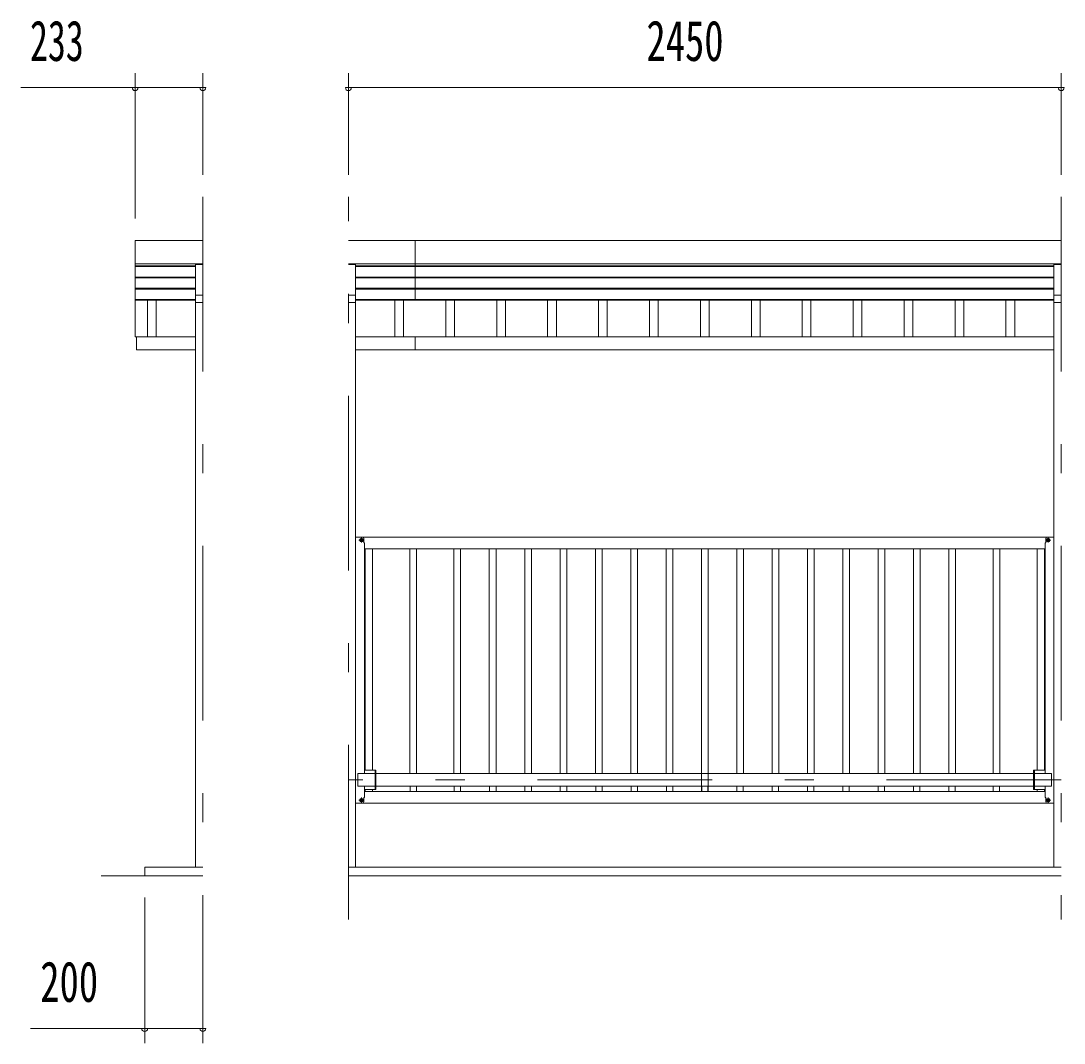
# Model space of a CAD drawing. Units: millimetres, scale not verified. Extents: x -22474 to 22484, y -10500 to 10500.
# Drawn here: x -17034 to -13448, y 1445 to 4958 of the extents above; entities that cross this region are included whole.
import ezdxf
from ezdxf.enums import TextEntityAlignment as Align

# ---------------------------------------------------------------- set-up
doc = ezdxf.new("R2010")
doc.units = ezdxf.units.MM
doc.header["$LTSCALE"] = 50
doc.linetypes.add('USER3', pattern=[24, 12, -5, 2, -5])
for name, color, linetype, lineweight in [('0-2_1-0BOLD', 7, 'Continuous', 18), ('0-3_1-2CENTER', 3, 'USER3', 18), ('0-4_1-4THIN', 4, 'Continuous', 18), ('0-5_1-5DIM', 3, 'Continuous', 18)]:
    doc.layers.add(name, color=color, linetype=linetype, lineweight=lineweight)
doc.styles.add('ＭＳ ゴシック', font='')
doc.styles.get('ＭＳ ゴシック').set_extended_font_data('MS Gothic')

msp = doc.modelspace()

# ---------------------------------------------------------------- linework, layer by layer
at = {"layer": '0-2_1-0BOLD'}
for p, q in [((-16641.19, 4203.68), (-16641.19, 3872.69)), ((-16641.19, 4203.68), (-16408.19, 4203.68)), ((-13458.19, 4203.68), (-15908.19, 4203.68)), ((-15678.19, 3997.82), (-15678.19, 4203.68)), ((-16408.19, 4122.72), (-16641.19, 4122.72)), ((-16641.19, 4116.23), (-16433.2, 4116.23)), ((-16433.2, 4113.57), (-16641.19, 4113.57)), ((-16433.2, 4122.72), (-16433.2, 2049.68)), ((-16433.2, 4120.85), (-16408.19, 4120.85)), ((-13458.19, 4122.72), (-15908.19, 4122.72)), ((-15908.19, 4120.85), (-15883.19, 4120.85)), ((-15883.19, 4122.72), (-15883.19, 2049.68)), ((-15883.19, 4116.23), (-13483.2, 4116.23)), ((-13483.2, 4113.57), (-15883.19, 4113.57)), ((-13483.19, 2049.68), (-13483.19, 4122.72)), ((-13483.19, 4120.85), (-13458.19, 4120.85)), ((-16641.19, 4077.65), (-16433.2, 4077.65)), ((-16433.2, 4074.99), (-16641.19, 4074.99)), ((-15883.19, 4077.65), (-13483.2, 4077.65)), ((-13483.2, 4074.99), (-15883.19, 4074.99)), ((-16641.19, 4039.07), (-16433.2, 4039.07)), ((-16433.2, 4036.41), (-16641.19, 4036.41)), ((-16408.19, 4015.79), (-16433.2, 4015.79)), ((-15908.19, 4015.79), (-15883.19, 4015.79)), ((-15883.19, 4039.07), (-13483.2, 4039.07)), ((-13483.2, 4036.41), (-15883.19, 4036.41)), ((-13458.19, 4015.79), (-13483.19, 4015.79)), ((-16433.2, 4000.49), (-16641.19, 4000.49)), ((-16641.19, 3997.82), (-16433.2, 3997.82)), ((-16433.2, 3990.57), (-16408.19, 3990.57)), ((-15883.19, 3990.57), (-15908.19, 3990.57)), ((-13483.2, 4000.49), (-15883.19, 4000.49)), ((-15883.19, 3997.82), (-13483.2, 3997.82)), ((-13483.19, 3990.57), (-13458.19, 3990.57)), ((-16641.19, 3872.69), (-16433.2, 3872.69)), ((-15883.19, 3872.69), (-13483.2, 3872.69)), ((-15678.19, 3872.69), (-15678.19, 3827.69)), ((-13483.2, 3827.69), (-15883.19, 3827.69)), ((-15859.79, 3183.68), (-15883.19, 3183.68)), ((-15881.19, 3183.67), (-13485.19, 3183.67)), ((-15868.19, 3176.52), (-15868.19, 3170.84)), ((-15863.23, 3179.43), (-15868.15, 3176.59)), ((-15868.15, 3170.77), (-15863.23, 3167.93)), ((-15858.23, 3176.59), (-15863.15, 3179.43)), ((-15863.15, 3167.93), (-15858.23, 3170.77)), ((-15858.19, 3170.84), (-15858.19, 3176.52)), ((-13508.19, 3176.52), (-13508.19, 3170.84)), ((-13503.23, 3179.43), (-13508.15, 3176.59)), ((-13508.15, 3170.77), (-13503.23, 3167.93)), ((-13483.19, 3183.68), (-13506.59, 3183.68)), ((-13498.23, 3176.59), (-13503.15, 3179.43)), ((-13503.15, 3167.93), (-13498.23, 3170.77)), ((-13498.19, 3170.84), (-13498.19, 3176.52)), ((-15853.19, 3143.68), (-13513.19, 3143.68)), ((-15813.2, 2382.68), (-15853.2, 2382.68)), ((-15816.4, 2316.68), (-15816.4, 2382.68)), ((-15813.2, 2371.03), (-13553.19, 2371.03)), ((-13513.19, 2382.68), (-13553.19, 2382.68)), ((-13549.99, 2382.68), (-13549.99, 2316.68)), ((-15816.4, 2328.33), (-15875.25, 2328.33)), ((-13513.19, 2309.68), (-15853.19, 2309.68)), ((-13553.19, 2328.33), (-15813.2, 2328.33)), ((-13483.19, 2269.68), (-15883.19, 2269.68)), ((-15868.19, 2282.52), (-15868.19, 2276.84)), ((-15863.23, 2285.43), (-15868.15, 2282.59)), ((-15868.15, 2276.77), (-15863.23, 2273.93)), ((-15858.23, 2282.59), (-15863.15, 2285.43)), ((-15863.15, 2273.93), (-15858.23, 2276.77)), ((-15858.19, 2276.84), (-15858.19, 2282.52)), ((-13508.19, 2282.52), (-13508.19, 2276.84)), ((-13503.23, 2285.43), (-13508.15, 2282.59)), ((-13508.15, 2276.77), (-13503.23, 2273.93)), ((-13498.23, 2282.59), (-13503.15, 2285.43)), ((-13503.15, 2273.93), (-13498.23, 2276.77)), ((-13498.19, 2276.84), (-13498.19, 2282.52)), ((-15908.19, 2049.68), (-13458.19, 2049.68)), ((-16758.19, 2019.68), (-16408.19, 2019.68)), ((-15908.19, 2019.68), (-13458.19, 2019.68))]:
    msp.add_line(p, q, dxfattribs=at)
for points in [[(-16433.2, 3827.69), (-16636.19, 3827.69), (-16636.19, 3872.69)], [(-15853.19, 2371.03), (-15853.19, 3164.68), (-15854.79, 3164.68), (-15854.79, 3178.68)], [(-13511.59, 3178.68), (-13511.59, 3164.68), (-13513.19, 3164.68), (-13513.19, 2371.03)], [(-15875.25, 2328.33), (-15875.25, 2371.03), (-15816.4, 2371.03)], [(-15853.2, 2316.68), (-15813.2, 2316.68), (-15813.2, 2382.68)], [(-13553.19, 2382.68), (-13553.19, 2316.68), (-13513.19, 2316.68)], [(-13549.99, 2371.03), (-13491.14, 2371.03), (-13491.14, 2328.33), (-13549.99, 2328.33)], [(-15854.79, 2274.68), (-15854.79, 2288.68), (-15853.19, 2288.68), (-15853.19, 2328.33)], [(-13513.19, 2328.33), (-13513.19, 2288.68), (-13511.59, 2288.68), (-13511.59, 2274.68)], [(-16408.19, 2049.68), (-16608.19, 2049.68), (-16608.19, 2019.68)]]:
    msp.add_lwpolyline(points, dxfattribs=at)
for centre, radius in [((-15863.19, 3173.68), 6.25), ((-15863.19, 3173.68), 4.9), ((-13503.19, 3173.68), 6.25), ((-13503.19, 3173.68), 4.9), ((-15863.19, 2279.68), 6.25), ((-15863.19, 2279.68), 4.9), ((-13503.19, 2279.68), 6.25), ((-13503.19, 2279.68), 4.9)]:
    msp.add_circle(centre, radius, dxfattribs=at)
for centre, radius, start, end in [((-15863.19, 3173.68), 5.75, 149.59184, 150.40814), ((-15863.19, 3173.68), 5.75, 209.59184, 210.40814), ((-15863.19, 3173.68), 5.75, 89.59184, 90.40814), ((-15863.19, 3173.68), 5.75, 269.59184, 270.40814), ((-15859.79, 3178.68), 5, 0, 90), ((-15863.19, 3173.68), 5.75, 29.59184, 30.40814), ((-15863.19, 3173.68), 5.75, 329.59184, 330.40814), ((-13506.59, 3178.68), 5, 90, 180), ((-13503.19, 3173.68), 5.75, 149.59184, 150.40814), ((-13503.19, 3173.68), 5.75, 209.59184, 210.40814), ((-13503.19, 3173.68), 5.75, 89.59184, 90.40814), ((-13503.19, 3173.68), 5.75, 269.59184, 270.40814), ((-13503.19, 3173.68), 5.75, 29.59184, 30.40814), ((-13503.19, 3173.68), 5.75, 329.59184, 330.40814), ((-15863.19, 2279.68), 5.75, 149.59184, 150.40814), ((-15863.19, 2279.68), 5.75, 209.59184, 210.40814), ((-15863.19, 2279.68), 5.75, 89.59184, 90.40814), ((-15863.19, 2279.68), 5.75, 269.59184, 270.40814), ((-15859.79, 2274.68), 5, 270, 0), ((-15863.19, 2279.68), 5.75, 29.59184, 30.40814), ((-15863.19, 2279.68), 5.75, 329.59184, 330.40814), ((-13506.59, 2274.68), 5, 180, 270), ((-13503.19, 2279.68), 5.75, 149.59184, 150.40814), ((-13503.19, 2279.68), 5.75, 209.59184, 210.40814), ((-13503.19, 2279.68), 5.75, 89.59184, 90.40814), ((-13503.19, 2279.68), 5.75, 269.59184, 270.40814), ((-13503.19, 2279.68), 5.75, 29.59184, 30.40814), ((-13503.19, 2279.68), 5.75, 329.59184, 330.40814)]:
    msp.add_arc(centre, radius, start, end, dxfattribs=at)
at = {"layer": '0-3_1-2CENTER'}
for p, q in [((-16408.19, 4353.68), (-16408.19, 1869.68)), ((-15908.19, 1869.68), (-15908.19, 4353.68)), ((-13458.19, 4353.68), (-13458.19, 1869.68)), ((-15854.44, 3173.68), (-15871.94, 3173.68)), ((-15863.19, 3164.93), (-15863.19, 3182.43)), ((-13511.94, 3173.68), (-13494.44, 3173.68)), ((-13503.19, 3182.43), (-13503.19, 3164.93)), ((-13458.19, 2349.68), (-15908.19, 2349.68)), ((-15871.94, 2279.68), (-15854.44, 2279.68)), ((-15863.19, 2288.43), (-15863.19, 2270.93)), ((-13511.94, 2279.68), (-13494.44, 2279.68)), ((-13503.19, 2270.93), (-13503.19, 2288.43))]:
    msp.add_line(p, q, dxfattribs=at)
at = {"layer": '0-4_1-4THIN'}
for p, q in [((-16598.19, 3872.69), (-16598.19, 3997.82)), ((-16568.19, 3997.82), (-16568.19, 3872.69)), ((-15748.19, 3997.82), (-15748.19, 3872.69)), ((-15718.19, 3872.69), (-15718.19, 3997.82)), ((-15573.19, 3997.82), (-15573.19, 3872.69)), ((-15543.19, 3872.69), (-15543.19, 3997.82)), ((-15398.19, 3997.82), (-15398.19, 3872.69)), ((-15368.19, 3872.69), (-15368.19, 3997.82)), ((-15223.19, 3997.82), (-15223.19, 3872.69)), ((-15193.19, 3872.69), (-15193.19, 3997.82)), ((-15048.19, 3997.82), (-15048.19, 3872.69)), ((-15018.19, 3872.69), (-15018.19, 3997.82)), ((-14873.19, 3997.82), (-14873.19, 3872.69)), ((-14843.19, 3872.69), (-14843.19, 3997.82)), ((-14698.19, 3997.82), (-14698.19, 3872.69)), ((-14668.19, 3872.69), (-14668.19, 3997.82)), ((-14523.19, 3997.82), (-14523.19, 3872.69)), ((-14493.19, 3872.69), (-14493.19, 3997.82)), ((-14348.19, 3997.82), (-14348.19, 3872.69)), ((-14318.19, 3872.69), (-14318.19, 3997.82)), ((-14173.19, 3997.82), (-14173.19, 3872.69)), ((-14143.19, 3872.69), (-14143.19, 3997.82)), ((-13998.19, 3997.82), (-13998.19, 3872.69)), ((-13968.2, 3872.69), (-13968.2, 3997.82)), ((-13823.19, 3997.82), (-13823.19, 3872.69)), ((-13793.2, 3872.69), (-13793.2, 3997.82)), ((-13648.19, 3997.82), (-13648.19, 3872.69)), ((-13618.2, 3872.69), (-13618.2, 3997.82)), ((-15850.69, 2382.68), (-15850.69, 3143.68)), ((-15825.69, 3143.68), (-15825.69, 2382.68)), ((-15696.94, 2371.03), (-15696.94, 3143.68)), ((-15673.94, 3143.68), (-15673.94, 2371.03)), ((-15545.19, 2371.03), (-15545.19, 3143.68)), ((-15522.19, 3143.68), (-15522.19, 2371.03)), ((-15423.69, 2371.03), (-15423.69, 3143.68)), ((-15400.69, 3143.68), (-15400.69, 2371.03)), ((-15302.19, 2371.03), (-15302.19, 3143.68)), ((-15279.19, 3143.68), (-15279.19, 2371.03)), ((-15180.69, 2371.03), (-15180.69, 3143.68)), ((-15157.69, 3143.68), (-15157.69, 2371.03)), ((-15059.19, 2371.03), (-15059.19, 3143.68)), ((-15036.19, 3143.68), (-15036.19, 2371.03)), ((-14937.69, 2371.03), (-14937.69, 3143.68)), ((-14914.69, 3143.68), (-14914.69, 2371.03)), ((-14816.19, 2371.03), (-14816.19, 3143.68)), ((-14793.19, 3143.68), (-14793.19, 2371.03)), ((-14694.69, 2309.68), (-14694.69, 3143.68)), ((-14671.69, 3143.68), (-14671.69, 2309.68)), ((-14573.19, 2371.03), (-14573.19, 3143.68)), ((-14550.19, 3143.68), (-14550.19, 2371.03)), ((-14451.69, 2371.03), (-14451.69, 3143.68)), ((-14428.69, 3143.68), (-14428.69, 2371.03)), ((-14330.19, 2371.03), (-14330.19, 3143.68)), ((-14307.19, 3143.68), (-14307.19, 2371.03)), ((-14208.69, 2371.03), (-14208.69, 3143.68)), ((-14185.69, 3143.68), (-14185.69, 2371.03)), ((-14087.19, 2371.03), (-14087.19, 3143.68)), ((-14064.19, 3143.68), (-14064.19, 2371.03)), ((-13965.69, 2371.03), (-13965.69, 3143.68)), ((-13942.69, 3143.68), (-13942.69, 2371.03)), ((-13844.19, 2371.03), (-13844.19, 3143.68)), ((-13821.19, 3143.68), (-13821.19, 2371.03)), ((-13692.44, 2371.03), (-13692.44, 3143.68)), ((-13669.44, 3143.68), (-13669.44, 2371.03)), ((-13540.69, 2382.68), (-13540.69, 3143.68)), ((-13515.69, 3143.68), (-13515.69, 2382.68)), ((-15850.69, 2316.68), (-15850.69, 2309.68)), ((-15825.69, 2309.68), (-15825.69, 2316.68)), ((-15695.94, 2309.68), (-15695.94, 2328.33)), ((-15673.94, 2328.33), (-15673.94, 2309.68)), ((-15544.19, 2309.68), (-15544.19, 2328.33)), ((-15522.19, 2328.33), (-15522.19, 2309.68)), ((-15422.69, 2309.68), (-15422.69, 2328.33)), ((-15400.69, 2328.33), (-15400.69, 2309.68)), ((-15301.19, 2309.68), (-15301.19, 2328.33)), ((-15279.19, 2328.33), (-15279.19, 2309.68)), ((-15179.69, 2309.68), (-15179.69, 2328.33)), ((-15157.69, 2328.33), (-15157.69, 2309.68)), ((-15058.19, 2309.68), (-15058.19, 2328.33)), ((-15036.19, 2328.33), (-15036.19, 2309.68)), ((-14936.69, 2309.68), (-14936.69, 2328.33)), ((-14914.69, 2328.33), (-14914.69, 2309.68)), ((-14815.19, 2309.68), (-14815.19, 2328.33)), ((-14793.19, 2328.33), (-14793.19, 2309.68)), ((-14693.69, 2328.33), (-14693.69, 2309.68)), ((-14672.69, 2309.68), (-14672.69, 2328.33)), ((-14573.19, 2309.68), (-14573.19, 2328.33)), ((-14551.19, 2328.33), (-14551.19, 2309.68)), ((-14451.69, 2309.68), (-14451.69, 2328.33)), ((-14429.69, 2328.33), (-14429.69, 2309.68)), ((-14330.19, 2309.68), (-14330.19, 2328.33)), ((-14308.19, 2328.33), (-14308.19, 2309.68)), ((-14208.69, 2309.68), (-14208.69, 2328.33)), ((-14186.69, 2328.33), (-14186.69, 2309.68)), ((-14087.19, 2309.68), (-14087.19, 2328.33)), ((-14065.19, 2328.33), (-14065.19, 2309.68)), ((-13965.69, 2309.68), (-13965.69, 2328.33)), ((-13943.69, 2328.33), (-13943.69, 2309.68)), ((-13844.19, 2309.68), (-13844.19, 2328.33)), ((-13822.19, 2328.33), (-13822.19, 2309.68)), ((-13692.44, 2309.68), (-13692.44, 2328.33)), ((-13670.44, 2328.33), (-13670.44, 2309.68)), ((-13540.69, 2309.68), (-13540.69, 2316.68)), ((-13515.69, 2316.68), (-13515.69, 2309.68))]:
    msp.add_line(p, q, dxfattribs=at)
at = {"layer": '0-5_1-5DIM'}
for p, q in [((-16641.19, 4778.68), (-16641.19, 4278.68)), ((-16408.19, 4428.68), (-16408.19, 4778.68)), ((-15908.19, 4428.68), (-15908.19, 4778.68)), ((-13458.19, 4778.68), (-13458.19, 4428.68)), ((-16408.19, 4728.68), (-17033.69, 4728.68)), ((-16631.19, 4728.68), (-16651.19, 4728.68)), ((-16398.19, 4728.68), (-16418.19, 4728.68)), ((-15898.19, 4728.68), (-15918.19, 4728.68)), ((-15908.19, 4728.68), (-13458.19, 4728.68)), ((-13448.19, 4728.68), (-13468.19, 4728.68)), ((-16608.19, 1444.68), (-16608.19, 1944.68)), ((-16408.19, 1944.68), (-16408.19, 1444.68)), ((-16408.19, 1494.68), (-17000.69, 1494.68)), ((-16598.19, 1494.68), (-16618.19, 1494.68)), ((-16398.19, 1494.68), (-16418.19, 1494.68))]:
    msp.add_line(p, q, dxfattribs=at)
for centre in [(-16641.19, 4728.68), (-16408.19, 4728.68), (-15908.19, 4728.68), (-13458.19, 4728.68), (-16608.19, 1494.68), (-16408.19, 1494.68)]:
    msp.add_arc(centre, 10, 180, 0, dxfattribs=at)

# ---------------------------------------------------------------- texts
at = {"layer": '0-5_1-5DIM', "color": 7, "style": 'ＭＳ ゴシック'}
for s, width, p in [('233', 0.65, (-17002.4, 4778.68)), ('2450', 0.7, (-14883.9, 4778.68)), ('200', 0.7, (-16967.09, 1544.68))]:
    msp.add_text(s, height=139.3, dxfattribs=dict(at, width=width)).set_placement(p, align=Align.BOTTOM_LEFT)

doc.saveas('drawing.dxf')
